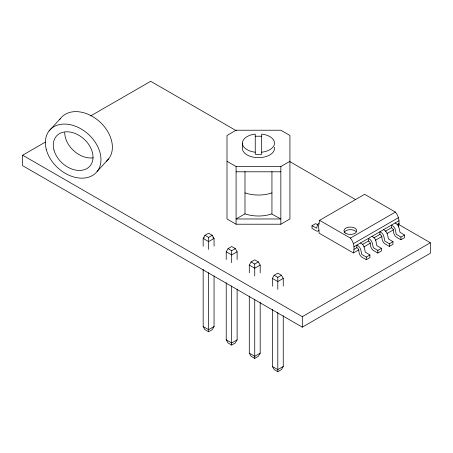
<?xml version="1.0" encoding="UTF-8"?>
<svg xmlns="http://www.w3.org/2000/svg" width="453" height="453" viewBox="0 0 453 453"><rect width="100%" height="100%" fill="white"/><g stroke="black" fill="none" stroke-linecap="round" stroke-linejoin="round"><path stroke-width="0.68" d="M398.425 226.942C399.874 221.755 398.889 216.262 395.407 212.089L364.614 194.314L319.575 220.317L318.572 226.29L319.172 233.187L353.385 252.944L358.861 249.779M353.385 252.944C354.841 247.757 353.85 242.264 350.367 238.091L319.575 220.317M214.059 246.2L214.059 238.454L212.242 235.305L208.612 233.21L204.983 235.305L203.165 238.454L203.165 246.2M226.228 259.518L226.228 251.766L228.046 248.623L231.676 246.523L235.305 248.623L237.123 251.766L237.123 259.518M249.292 272.836L249.292 265.084L251.109 261.936L254.739 259.841L258.374 261.936L260.186 265.084L260.186 272.836M214.059 275.798L214.059 326.528L212.242 329.671L208.612 331.766L204.983 329.671L203.165 326.528L203.165 269.456M272.355 286.149L272.355 278.397L274.173 275.254L277.802 273.159L281.438 275.254L283.25 278.397L283.25 286.149M237.123 289.11L237.123 339.841L235.305 342.989L231.676 345.084L228.046 342.989L226.228 339.841L226.228 282.768M260.186 302.428L260.186 353.159L258.374 356.301L254.739 358.397L251.109 356.301L249.292 353.159L249.292 296.086M283.25 315.741L283.25 366.471L281.438 369.62L277.802 371.715L274.173 369.62L272.355 366.471L272.355 309.399M49.077 130.917L60.492 118.465M97.236 171.325L108.652 158.878M398.527 224.377L430.35 242.751L430.35 253.238L302.321 327.151L22.65 165.69L22.65 155.203L45.317 142.117M90.645 115.945L150.679 81.285L236.358 130.747M227.004 161.308L236.087 166.551L280.849 166.551L289.926 161.308M244.988 213.833L236.087 218.975L280.849 218.975L271.63 213.975A26.325 15.198 0 0 1 245.305 213.975L244.988 213.833L244.988 171.483M204.377 237.751L203.165 238.454L208.612 241.596L214.059 238.454L212.848 237.751M204.983 235.305L208.612 237.406L212.242 235.305M228.046 248.623L231.676 250.719L235.305 248.623M280.849 224.218L289.926 218.975L289.926 135.464L280.849 130.221L236.087 130.221L227.004 135.464L227.004 218.975L236.087 224.218L280.849 224.218L280.849 166.551M237.123 251.766L231.676 254.914L226.228 251.766M319.025 230.164A4.496 2.593 60 0 1 316.092 230.73L311.992 228.363L311.992 225.741L315.622 223.64L317.966 224.994M251.109 261.936L254.739 264.037L258.374 261.936M260.186 265.084L254.739 268.227L249.292 265.084M274.173 275.254L277.802 277.349L281.438 275.254M350.367 238.091L395.407 212.089M283.25 278.397L277.802 281.545L272.355 278.397M353.544 243.595L398.583 217.593M214.059 326.528L208.612 329.671L203.165 326.528M353.986 246.732L399.025 220.73M353.986 249.354L356.845 247.706L357.796 248.255L358.714 249.835L359.053 252.44A4.496 2.593 60 0 0 362.19 257.344L366.29 259.711L369.92 257.615L369.92 254.994L365.231 252.032L364.569 248.437A4.496 2.593 60 0 0 361.432 243.533L360.48 242.989M362.304 244.558L368.38 241.047L369.92 242.185L370.582 245.781A4.496 2.593 60 0 0 373.719 250.685L377.819 253.051L381.454 250.956L381.454 248.335L377.496 246.053A1.336 0.77 60 0 1 376.432 244.388L376.098 241.777A4.496 2.593 60 0 0 372.961 236.879L372.009 236.33M373.833 237.899L379.908 234.388L381.528 235.656L382.117 239.127A4.496 2.593 60 0 0 385.254 244.025L389.354 246.392L392.983 244.297L392.983 241.676L388.476 238.958L387.632 235.124A4.496 2.593 60 0 0 384.495 230.22L383.544 229.671M385.367 231.24L391.443 227.729L393.057 229.003L393.646 232.468A4.496 2.593 60 0 0 396.783 237.372L400.882 239.739L404.518 237.638L404.518 235.016L400.005 232.298L399.161 228.465A4.496 2.593 60 0 0 396.024 223.561L395.073 223.012M397.332 224.331L399.025 223.352M363.731 246.97L370.424 243.102M375.294 240.294L381.992 236.426M386.862 233.618L393.555 229.75M356.845 247.706L356.845 245.084L357.796 245.634A4.496 2.593 60 0 1 360.933 250.532L361.777 254.371L366.29 257.089L369.92 254.994M368.38 241.047L368.38 238.425L369.331 238.974A4.496 2.593 60 0 1 372.468 243.878L373.312 247.712L377.819 250.43L381.454 248.335M379.908 234.388L379.908 231.766L380.86 232.315A4.496 2.593 60 0 1 383.997 237.219L384.84 241.053L389.354 243.771L392.983 241.676M391.443 227.729L391.443 225.113L392.394 225.656A4.496 2.593 60 0 1 395.531 230.56L396.194 234.156L400.882 237.117L404.518 235.016M237.123 339.841L231.676 342.989L226.228 339.841M22.65 155.203L302.321 316.67L430.35 242.751M260.186 353.159L254.739 356.301L249.292 353.159M283.25 366.471L277.802 369.62L272.355 366.471M271.942 192.865L271.63 193.006A26.325 15.198 0 0 1 245.305 193.006L244.988 192.865M255.254 136.217L261.675 136.217M261.675 152.168L262.621 152.095A16.053 9.27 0 0 0 274.518 143.142A16.053 9.27 0 0 0 262.621 134.196L261.675 134.122L261.675 154.263L258.465 154.507L255.254 154.263L255.254 134.122L254.309 134.196A16.053 9.27 0 0 0 242.412 143.142L242.412 148.386A16.053 9.27 0 0 0 259.518 157.633A16.053 9.27 0 0 0 274.382 147.18M236.087 171.795L280.849 171.795M255.254 152.168L254.309 152.095A16.053 9.27 0 0 1 242.412 143.142M289.597 161.489L355.69 199.648M311.992 225.741L316.681 228.193L317.343 225.368A4.496 2.593 60 0 1 319.042 223.657M400.882 237.117L400.882 239.739M389.354 243.771L389.354 246.392M377.819 250.43L377.819 253.051M366.29 257.089L366.29 259.711M302.321 316.67L302.321 327.151M277.802 277.349L277.802 289.297M277.802 312.547L277.802 371.715M271.942 171.483L271.942 213.833M254.739 264.037L254.739 275.979M254.739 299.229L254.739 358.397M236.087 166.551L236.087 224.218M231.676 250.719L231.676 262.661M231.676 285.917L231.676 345.084M208.612 237.406L208.612 249.348M208.612 272.598L208.612 331.766M344.167 232.417A6.421 3.709 0 0 1 349.529 229.699A6.421 3.709 0 0 1 355.928 231.523M93.193 157.837A22.474 16.217 42.5 0 1 64.711 132.599M59.728 119.541A31.461 22.701 42.5 0 1 99.513 121.574A31.461 22.701 42.5 0 1 106.381 161.274M345.826 233.374A6.421 3.709 0 0 0 356.568 231.715A6.421 3.709 0 0 0 348.708 227.174A6.421 3.709 0 0 0 345.826 233.374M53.969 150.005A22.474 16.217 42.5 0 0 87.197 168.386A22.474 16.217 42.5 0 0 78.295 134.966A22.474 16.217 42.5 0 0 53.969 150.005M46.297 149.558A31.461 22.701 42.5 0 0 92.814 175.294A31.461 22.701 42.5 0 0 80.351 128.505A31.461 22.701 42.5 0 0 46.297 149.558"/></g></svg>
